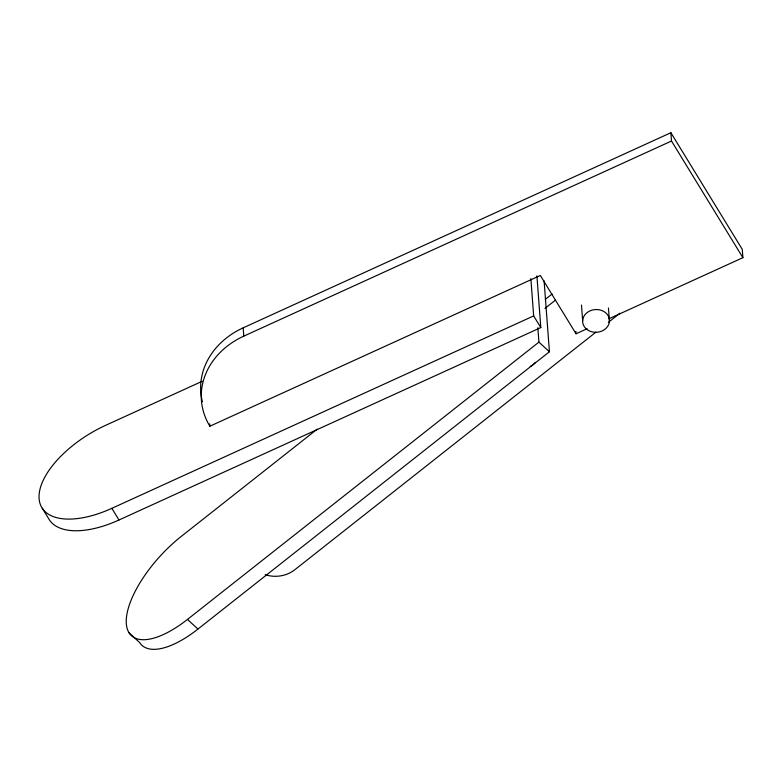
<?xml version="1.0" encoding="UTF-8"?>
<svg xmlns="http://www.w3.org/2000/svg" width="782" height="782" viewBox="0 0 782 782"><rect width="100%" height="100%" fill="white"/><g stroke="black" fill="none" stroke-linecap="round" stroke-linejoin="round"><path stroke-width="1.17" d="M317.209 429.152L181.219 536.442A78.308 32.57 -47.5 0 0 126.322 623.713A78.308 32.57 -47.5 0 0 187.455 619.432L538.925 342.125L537.83 327.697M545.318 299.34L552.033 294.042M544.986 308.401L555.533 300.073M129.108 632.892L139.607 642.521A78.308 32.57 -47.5 0 0 197.954 629.06L549.423 351.753L544.086 280.787M595.913 332.174L294.785 569.765A27.966 23.695 -4.3 0 1 265.186 574.662M608.376 322.34L619.891 313.259M202.382 401.743A78.308 66.333 -4.3 0 1 243.173 327.834L670.878 132.725L742.274 249.37L742.9 257.669L609.188 318.665M587.087 328.743L576.041 333.787L540.342 275.469L209.869 426.21A78.308 66.333 -4.3 0 1 243.798 336.133L671.503 141.024L670.878 132.725M202.176 381.284L105.609 425.34A78.308 38.162 -31.5 0 0 39.1 498.593A78.308 38.162 -31.5 0 0 111.846 508.329L533.656 315.908L530.861 278.627M42.277 508.251L49.422 519.913A78.308 38.162 -31.5 0 0 118.991 519.991L540.802 327.58L536.911 275.86M538.925 342.125L549.423 351.753M187.455 619.432L197.954 629.06M671.503 141.024L742.9 257.669M533.656 315.908L540.802 327.58M111.846 508.329L118.991 519.991M608.455 307.991L609.452 321.207A13.421 11.368 -4.3 0 1 588.778 330.639A13.421 11.368 -4.3 0 1 589.931 310.923A13.421 11.368 -4.3 0 1 609.452 321.207M581.485 305.019L582.658 320.64M575.865 331.412L576.041 333.787M243.173 327.834L243.798 336.133M209.693 423.844L209.869 426.21M535.387 362.34A13.421 11.368 -4.3 0 1 530.245 366.406"/></g></svg>
